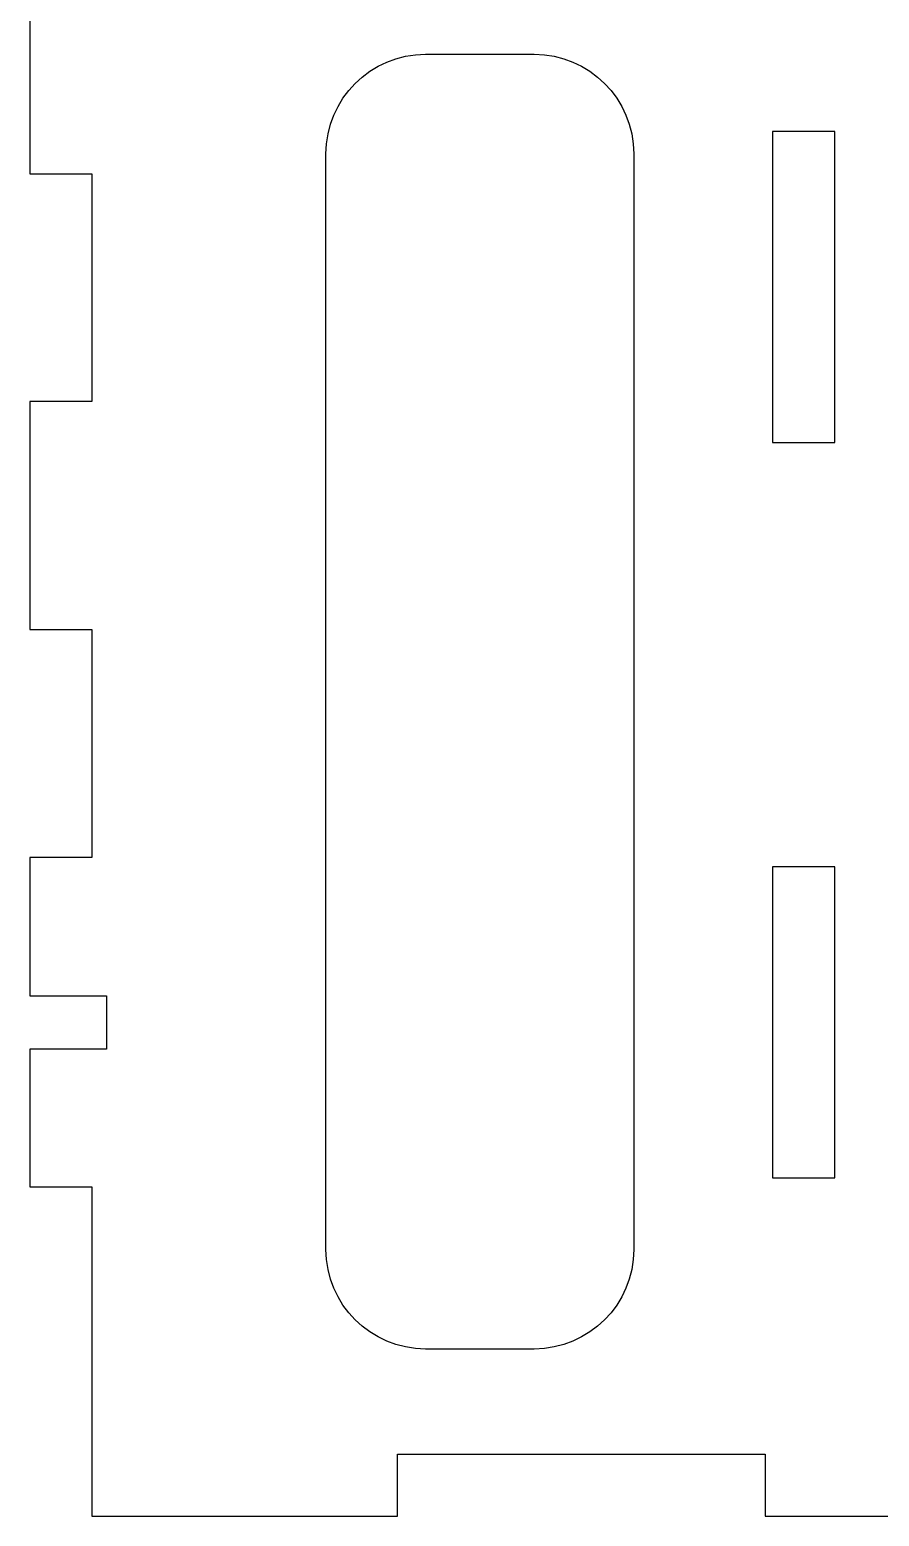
# Model space of a CAD drawing. Extents: x 722 to 1092, y -228 to 1.
# Drawn here: x 822.9 to 863.9, y -117.2 to -45.4 of the extents above; entities that cross this region are included whole.
import ezdxf

# ---------------------------------------------------------------- set-up
doc = ezdxf.new("R2010")
doc.units = 0
doc.layers.add('BOX', color=7, linetype='CONTINUOUS')

msp = doc.modelspace()

# ---------------------------------------------------------------- linework, layer by layer
at = {"layer": 'BOX'}
for points in [[(822.852, -41.386), (822.852, -52.386), (825.852, -52.386), (825.852, -63.386), (822.852, -63.386), (822.852, -74.386), (825.852, -74.386), (825.852, -85.386), (822.852, -85.386), (822.852, -92.072), (826.552, -92.072), (826.552, -94.635), (822.852, -94.635), (822.852, -101.286), (825.852, -101.286), (825.852, -117.186), (840.602, -117.186), (840.602, -114.186), (848.227, -114.186), (850.727, -114.186)], [(861.702, -50.353), (858.702, -50.353), (858.702, -65.353), (861.702, -65.353), (861.702, -50.353)], [(861.702, -85.844), (858.702, -85.844), (858.702, -100.844), (861.702, -100.844), (861.702, -85.844)], [(850.727, -114.186), (858.352, -114.186), (858.352, -117.186), (869.352, -117.186)]]:
    msp.add_lwpolyline(points, dxfattribs=at)
msp.add_open_spline([(841.957, -109.113), (841.957, -109.113), (847.196, -109.113), (847.196, -109.113), (849.852, -109.113), (852.005, -106.96), (852.005, -104.304), (852.005, -104.304), (852.005, -51.432), (852.005, -51.432), (852.005, -48.776), (849.852, -46.623), (847.196, -46.623), (847.196, -46.623), (841.957, -46.623), (841.957, -46.623), (839.302, -46.623), (837.149, -48.776), (837.149, -51.432), (837.149, -51.432), (837.149, -104.304), (837.149, -104.304), (837.149, -106.96), (839.302, -109.113), (841.957, -109.113)], degree=3, knots=[0, 0, 0, 0, 1, 1, 1, 2, 2, 2, 3, 3, 3, 4, 4, 4, 5, 5, 5, 6, 6, 6, 7, 7, 7, 8, 8, 8, 8], dxfattribs=at)

doc.saveas('drawing.dxf')
